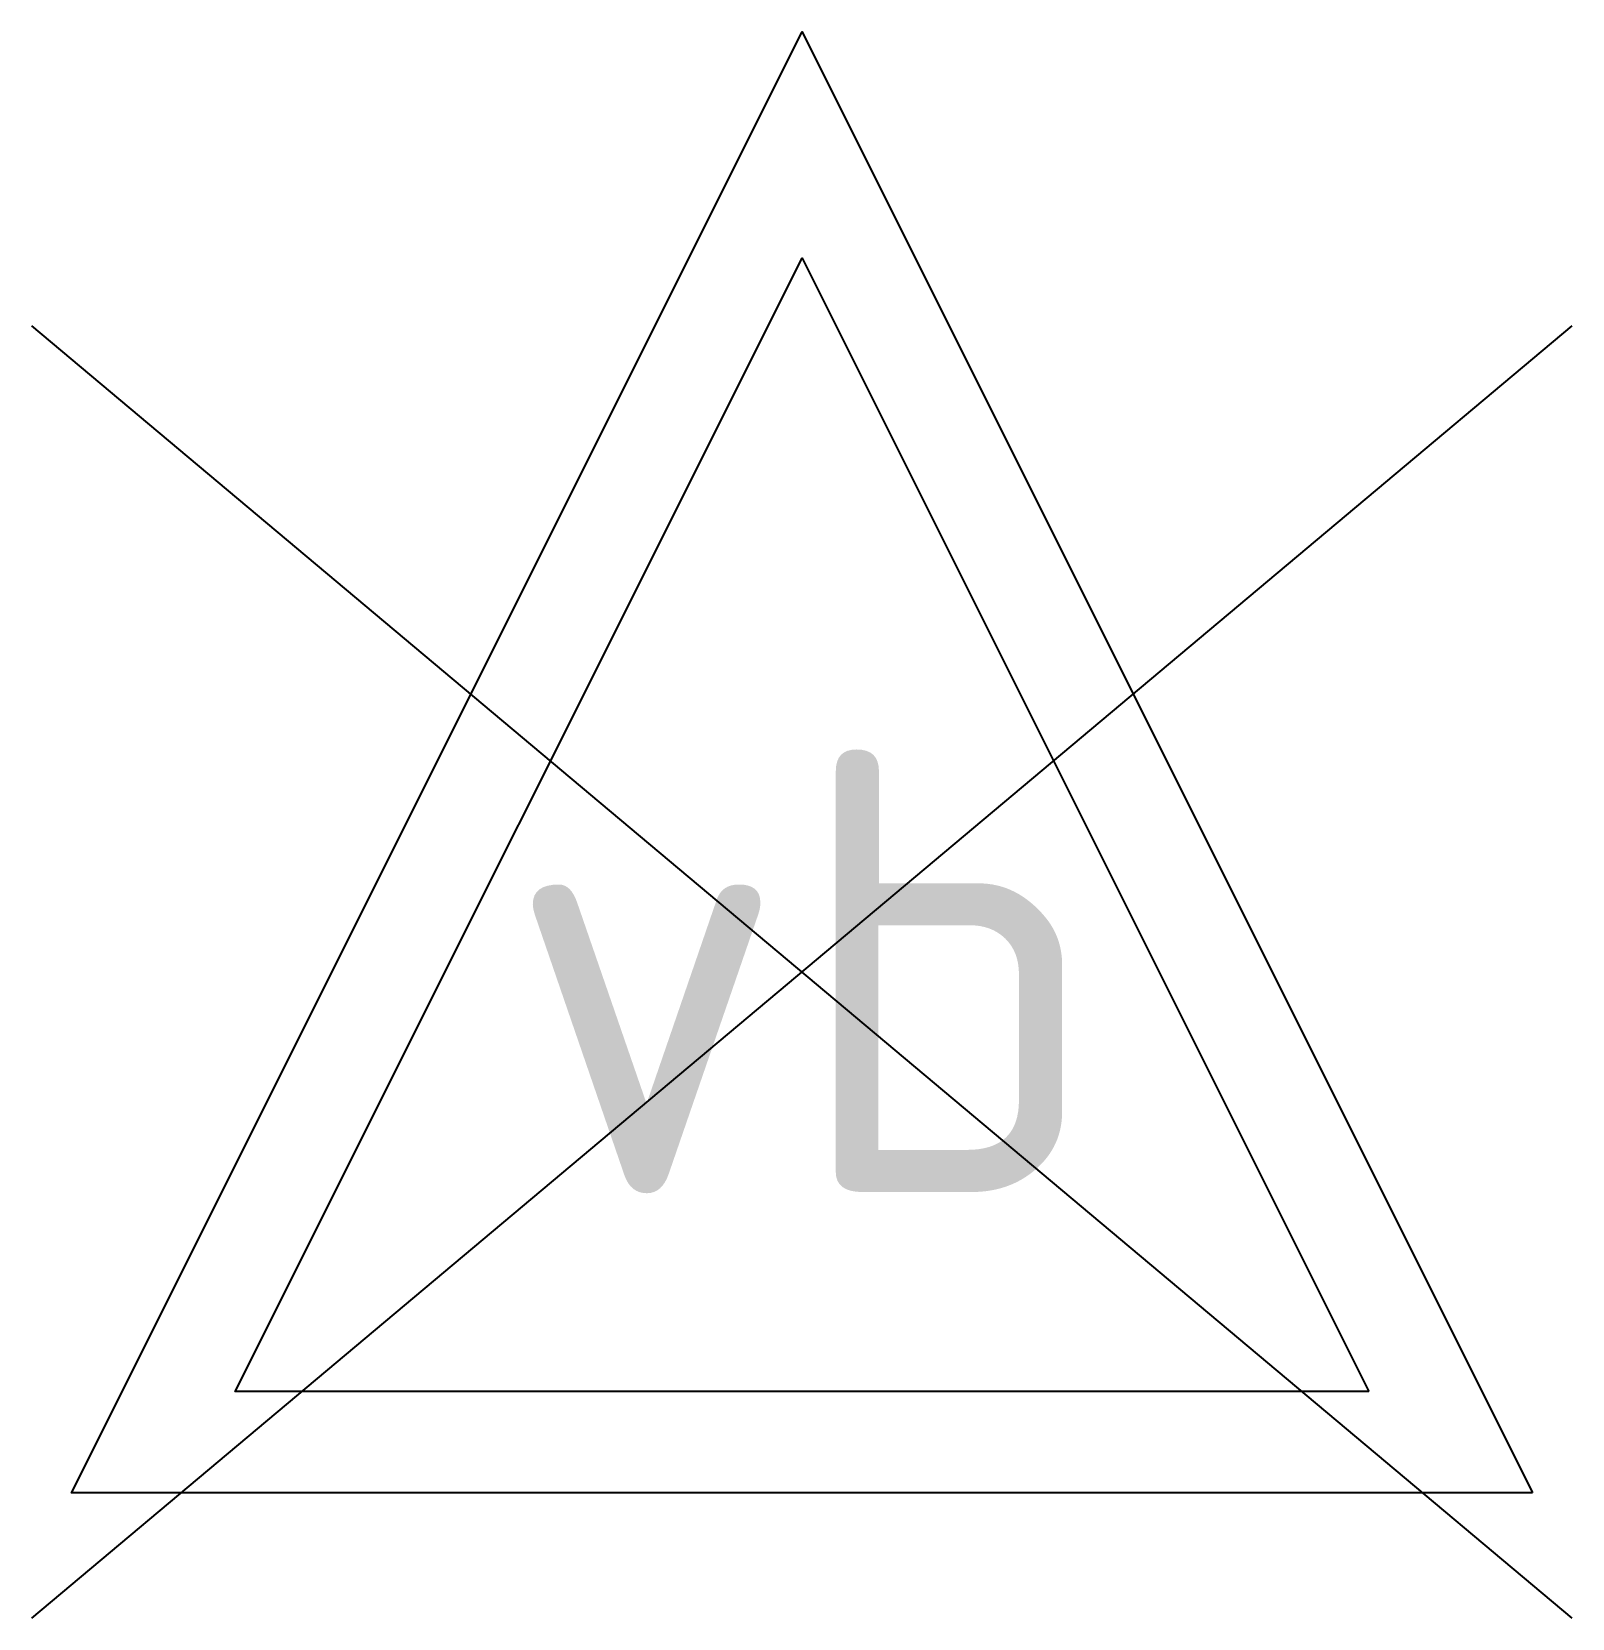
# Model space of a CAD drawing. Extents: x -3.13 to 3.13, y -2.63 to 3.83.
import ezdxf
from ezdxf.enums import TextEntityAlignment as Align

# ---------------------------------------------------------------- set-up
doc = ezdxf.new("R2010")
doc.units = 0
doc.styles.add('NLCS-ISO', font='NLCS-ISO.ttf')

msp = doc.modelspace()

# ---------------------------------------------------------------- linework, layer by layer
for p, q in [((-3.1341, -2.6298), (3.1341, 2.6298)), ((3.1341, -2.6298), (-3.1341, 2.6298))]:
    msp.add_line(p, q)
for points in [[(2.9728, -2.1187), (-2.9728, -2.1187), (0, 3.8269)], [(2.3058, -1.7064), (-2.3058, -1.7064), (0, 2.9051)]]:
    msp.add_lwpolyline(points, close=True)

# ---------------------------------------------------------------- texts
at = {"style": 'NLCS-ISO'}
msp.add_text('vb', height=1.8, dxfattribs=at).set_placement((0, 0), align=Align.MIDDLE_CENTER)

doc.saveas('drawing.dxf')
